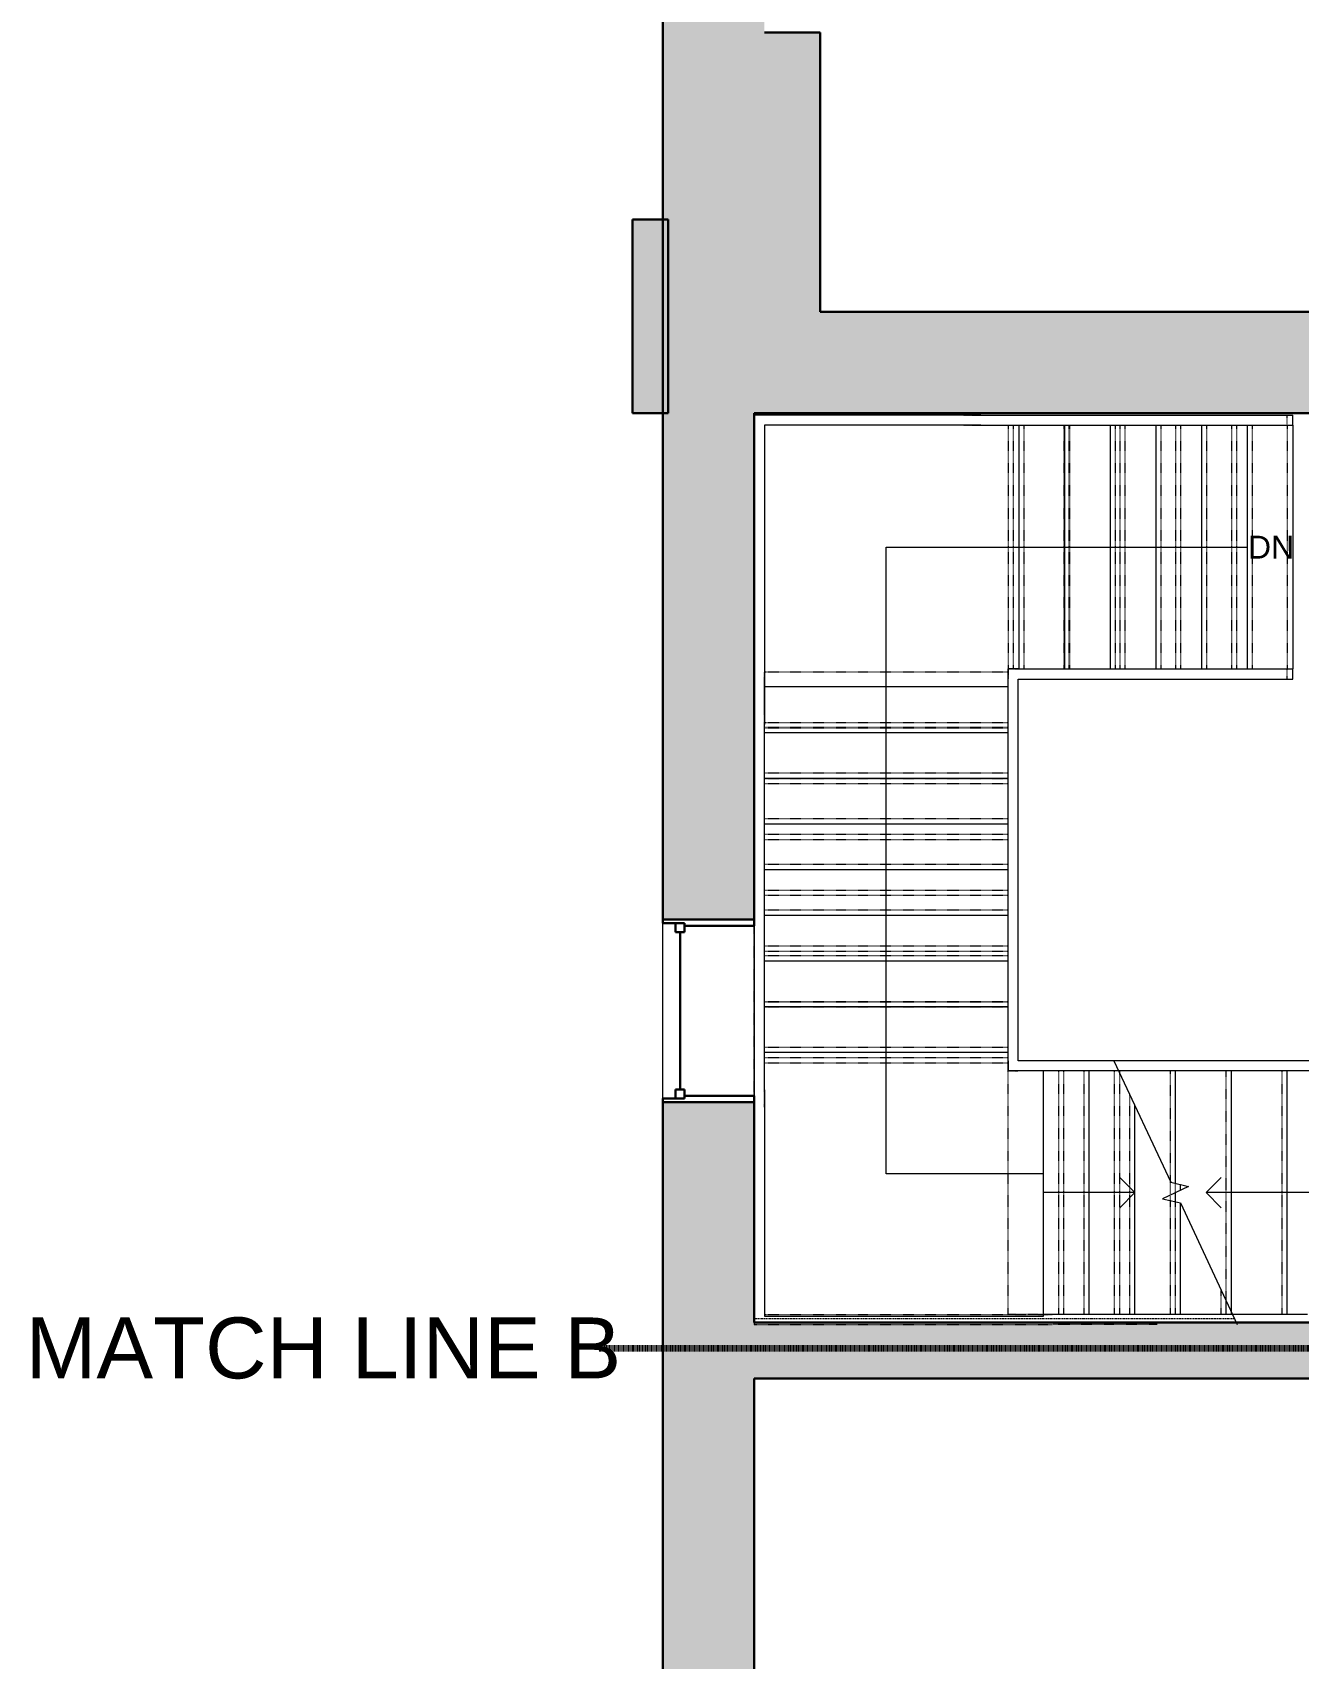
# Model space of a CAD drawing. Header units: inches. Extents: x -1176 to 1551, y -3558 to 978.
# Drawn here: x -1159.3 to -909.8, y -229.1 to 91.3 of the extents above; entities that cross this region are included whole.
import ezdxf

# ---------------------------------------------------------------- set-up
doc = ezdxf.new("R2010")
doc.units = ezdxf.units.IN
doc.header["$MEASUREMENT"] = 0
for name, pattern in [('Dash', [0.25, 0.125, -0.125]), ('Demolished', [0.1875, 0.125, -0.0625]), ('Overhead 1_16_', [0.101562, 0.0625, -0.039062])]:
    doc.linetypes.add(name, pattern=pattern)
for name, color, linetype, lineweight in [('A-ANNO-MATC', 214, 'Dash', 140), ('A-GLAZ', 151, 'Continuous', 18), ('A-WALL', 113, 'Continuous', 18), ('A-WALL-PATT', 111, 'Continuous', 18), ('G-ANNO-TEXT', 231, 'Continuous', 9), ('S-STRS', 31, 'Demolished', 9), ('S-STRS-ANNO', 31, 'Continuous', 9), ('S-STRS-IDEN', 31, 'Continuous', 9), ('S-STRS-MBND', 31, 'Continuous', 18)]:
    doc.layers.add(name, color=color, linetype=linetype, lineweight=lineweight)
doc.styles.add('Swis721 Lt BT', font='swissl.ttf', dxfattribs={"height": 4.5})
doc.styles.add('Swis721 Lt BT_1', font='swissl.ttf', dxfattribs={"height": 12})

# ---------------------------------------------------------------- blocks, each defined once
blk = doc.blocks.new('Double Hung - medium windows 3_-6826447-1st Floor Demo')
at = {"layer": 'A-GLAZ', "color": 8, "lineweight": 30}
for p, q in [((-18, 9), (-17.25, 9)), ((-17.25, 4.75), (-17.25, 9)), ((-17.25, 6.5), (-17.25, 4.75)), ((-17.25, 6.5), (-15.5, 6.5)), ((-15.5, 6.5), (-15.5, 4.75)), ((15.5, 6.5), (15.5, 4.75)), ((17.25, 6.5), (15.5, 6.5)), ((17.25, 4.75), (17.25, 9)), ((18, 9), (17.25, 9)), ((17.25, 6.5), (17.25, 4.75)), ((-17.25, 4.75), (-15.5, 4.75)), ((-17.25, 4.75), (-16.75, 4.75)), ((-16.75, -9), (-16.75, 4.75)), ((-15.5, 5.625), (15.5, 5.625)), ((17.25, 4.75), (15.5, 4.75)), ((16.75, 4.75), (17.25, 4.75)), ((16.75, 4.75), (16.75, -9)), ((-16.75, -9), (-18, -9)), ((16.75, -9), (18, -9))]:
    blk.add_line(p, q, dxfattribs=at)

msp = doc.modelspace()

# ---------------------------------------------------------------- hatches: boundary and pattern name
at = {"layer": 'A-WALL-PATT'}
h = msp.add_hatch(color=7, dxfattribs=at)
h.paths.add_polyline_path([(-1015.06, 35.33), (-1015.06, 96), (-1035.06, 96), (-1035.06, 35.33), (-1017.06, 35.33)], flags=0)
h.paths.add_polyline_path([(-1015.06, 133.5), (-1015.06, 216), (-1035.06, 216), (-1035.06, 133.5), (-1015.26, 133.5)], flags=0)
h.paths.add_polyline_path([(-1015.06, 253.5), (-1015.06, 342), (-1035.06, 342), (-1035.06, 253.5), (-1015.26, 253.5)], flags=0)
h.paths.add_polyline_path([(-1015.06, 379.5), (-1015.06, 468.12), (-1035.06, 468.12), (-1035.06, 379.5), (-1015.26, 379.5)], flags=0)
h.paths.add_polyline_path([(-1035.06, 505.62), (-1015.06, 505.62), (-1015.06, 604.37), (-1035.06, 604.37), (-1035.06, 546.41)], flags=0)
h.paths.add_polyline_path([(-1015.06, 641.87), (-1015.06, 729.87), (-1035.06, 729.87), (-1035.06, 641.87), (-1015.26, 641.87)], flags=0)
h.paths.add_polyline_path([(-1035.06, 767.37), (-1015.06, 767.37), (-1015.06, 789.87), (-1035.06, 789.87), (-1035.06, 775.09)], flags=0)
for color, points in [(10, [(-1015.06, 36.25), (-1004.06, 36.25), (-1004.06, 91.25), (-1015.06, 91.25), (-1015.06, 73.58)]), (10, [(-1041.06, 16.25), (-1035.06, 16.25), (-1035.06, 35.33), (-1034.06, 35.33), (-1034.06, 54.41), (-1041.06, 54.41)]), (7, [(-1017.06, 16.25), (-1015.06, 16.25), (-1015.06, 35.33), (-1035.06, 35.33), (-1035.06, 16.25)]), (10, [(-1035.06, 16.25), (-1034.06, 16.25), (-1034.06, 35.33), (-1035.06, 35.33), (-1035.06, 34.61)])]:
    msp.add_hatch(color=color, dxfattribs=at).paths.add_polyline_path(points, flags=0)
h = msp.add_hatch(color=250, dxfattribs=at)
h.paths.add_polyline_path([(-590.07, 16.25), (-590.07, 36.25), (-772.04, 36.25), (-772.04, 35.33), (-754.04, 35.33), (-754.04, 16.25), (-668.06, 16.25)], flags=0)
h.paths.add_polyline_path([(-901.04, 35.33), (-901.04, 36.25), (-1015.06, 36.25), (-1015.06, 35.33), (-944.74, 35.33)], flags=0)
h.paths.add_polyline_path([(-861.04, 35.33), (-834.14, 35.33), (-834.14, 36.25), (-861.04, 36.25)], flags=0)
h = msp.add_hatch(color=250, dxfattribs=at)
h.paths.add_polyline_path([(-756.67, 16.25), (-754.04, 16.25), (-754.04, 35.33), (-772.04, 35.33), (-772.04, 16.25)], flags=0)
h.paths.add_polyline_path([(-850.71, 16.25), (-834.14, 16.25), (-834.14, 35.33), (-861.04, 35.33), (-861.04, 16.25)], flags=0)
h.paths.add_polyline_path([(-901.04, 16.25), (-901.04, 35.33), (-1015.06, 35.33), (-1015.06, 16.25), (-944.74, 16.25)], flags=0)
h = msp.add_hatch(color=10, dxfattribs=at)
h.paths.add_polyline_path([(-1017.06, -1284.19), (-1017.06, -1208.44), (-1020.69, -1208.44), (-1020.69, -1196.94), (-1017.06, -1196.94), (-1017.06, -1161.23), (-1035.06, -1161.23), (-1035.06, -1284.19)], flags=0)
h.paths.add_polyline_path([(-1017.06, -1119.73), (-1017.06, -1003.94), (-1035.06, -1003.94), (-1035.06, -1119.73)], flags=0)
h.paths.add_polyline_path([(-1035.06, -962.44), (-1017.06, -962.44), (-1017.06, -859.94), (-1035.06, -859.94), (-1035.06, -900.73)], flags=0)
h.paths.add_polyline_path([(-1017.06, -818.44), (-1017.06, -715.94), (-1035.06, -715.94), (-1035.06, -818.44)], flags=0)
h.paths.add_polyline_path([(-1017.06, -674.44), (-1017.06, -567.94), (-1035.06, -567.94), (-1035.06, -674.44)], flags=0)
h.paths.add_polyline_path([(-1017.06, -534.44), (-1017.06, -425.69), (-1035.06, -425.69), (-1035.06, -534.44)], flags=0)
h.paths.add_polyline_path([(-1035.06, -388.69), (-1017.06, -388.69), (-1017.06, -275.19), (-1035.06, -275.19), (-1035.06, -355.12)], flags=0)
h.paths.add_polyline_path([(-1017.06, -239.19), (-1017.06, -119.5), (-1035.06, -119.5), (-1035.06, -239.19)], flags=0)
h.paths.add_polyline_path([(-1017.06, -83.5), (-1017.06, 16.25), (-1035.06, 16.25), (-1035.06, -83.5)], flags=0)
h = msp.add_hatch(color=10, dxfattribs=at)
h.paths.add_polyline_path([(-772.04, -173.93), (-772.04, -162.93), (-779, -162.93), (-779, -173.93)], flags=0)
h.paths.add_polyline_path([(-819, -173.93), (-819, -162.93), (-1017.06, -162.93), (-1017.06, -173.93), (-850.71, -173.93)], flags=0)

# ---------------------------------------------------------------- linework, layer by layer
at = {"layer": 'A-ANNO-MATC'}
msp.add_line((-1047.65, -167.98), (-664.65, -167.98), dxfattribs=at)
at = {"layer": 'A-WALL', "color": 8, "lineweight": 30}
for p, q in [((-1035.06, 96), (-1035.06, -83.5)), ((-1015.06, 91.25), (-1004.06, 91.25)), ((-1004.06, 91.25), (-1004.06, 36.25)), ((-1041.06, 16.25), (-1041.06, 54.41)), ((-1041.06, 54.41), (-1034.06, 54.41)), ((-1034.06, 54.41), (-1034.06, 16.25)), ((-1004.06, 36.25), (-834.14, 36.25)), ((-1041.06, 16.25), (-1034.06, 16.25)), ((-1017.06, 16.25), (-834.14, 16.25)), ((-1017.06, 16.25), (-1017.06, -83.5)), ((-1035.06, -83.5), (-1017.06, -83.5)), ((-1035.06, -119.5), (-1035.06, -239.19)), ((-1035.06, -119.5), (-1017.06, -119.5)), ((-1017.06, -119.5), (-1017.06, -162.93)), ((-1017.06, -162.93), (-772.04, -162.93)), ((-1017.06, -173.93), (-1017.06, -239.19)), ((-1017.06, -173.93), (-772.04, -173.93))]:
    msp.add_line(p, q, dxfattribs=at)
at = {"layer": 'A-WALL', "lineweight": 9}
for p, q in [((-1035.06, -119.5), (-1035.06, -83.5)), ((-1017.06, -83.5), (-1017.06, -119.5))]:
    msp.add_line(p, q, dxfattribs=at)
at = {"layer": 'A-WALL', "color": 7, "linetype": 'Demolished', "lineweight": 9}
msp.add_line((-1017.06, -162.09), (-922.51, -162.09), dxfattribs=at)
at = {"layer": 'A-WALL', "color": 10, "linetype": 'Demolished', "lineweight": 30}
for p, q in [((-1017.06, -162.93), (-908.04, -162.93)), ((-832.04, -173.93), (-1017.06, -173.93))]:
    msp.add_line(p, q, dxfattribs=at)
at = {"layer": 'S-STRS', "linetype": 'Continuous'}
for p, q in [((-972.43, 15.87), (-1017.06, 15.87)), ((-1015.06, 13.87), (-1015.06, -45.09)), ((-972.43, 13.87), (-1015.06, 13.87)), ((-972.43, 15.87), (-910.96, 15.87)), ((-972.43, 13.87), (-964.96, 13.87)), ((-964.96, 13.87), (-955.96, 13.87)), ((-964.96, 13.87), (-964.96, -34.13)), ((-955.96, 13.87), (-946.96, 13.87)), ((-955.96, 13.87), (-955.96, -34.13)), ((-946.96, 13.87), (-937.96, 13.87)), ((-946.96, 13.87), (-946.96, -34.13)), ((-937.96, 13.87), (-928.96, 13.87)), ((-937.96, 13.87), (-937.96, -34.13)), ((-928.96, 13.87), (-919.96, 13.87)), ((-928.96, 13.87), (-928.96, -34.13)), ((-919.96, 13.87), (-910.96, 13.87)), ((-919.96, 13.87), (-919.96, -34.13)), ((-910.96, 13.87), (-910.96, 15.87)), ((-910.96, 13.87), (-910.96, -34.13)), ((-965.06, -34.13), (-967.06, -34.13)), ((-967.06, -45.09), (-967.06, -34.13)), ((-965.06, -34.13), (-964.96, -34.13)), ((-964.96, -34.13), (-955.96, -34.13)), ((-955.96, -34.13), (-946.96, -34.13)), ((-946.96, -34.13), (-937.96, -34.13)), ((-937.96, -34.13), (-928.96, -34.13)), ((-928.96, -34.13), (-919.96, -34.13)), ((-919.96, -34.13), (-910.96, -34.13)), ((-910.96, -36.13), (-910.96, -34.13)), ((-1015.06, -37.63), (-967.06, -37.63)), ((-1015.06, -43.19), (-1015.06, -37.63)), ((-967.06, -43.19), (-967.06, -37.63)), ((-965.06, -36.13), (-910.96, -36.13)), ((-965.06, -45.09), (-965.06, -36.13)), ((-1015.06, -46.63), (-1015.06, -45.09)), ((-1015.06, -55.63), (-1015.06, -46.63)), ((-1015.06, -46.63), (-967.06, -46.63)), ((-967.06, -46.63), (-967.06, -45.09)), ((-967.06, -55.63), (-967.06, -46.63)), ((-965.06, -111.32), (-965.06, -45.09)), ((-1015.06, -64.63), (-1015.06, -55.63)), ((-1015.06, -55.63), (-967.06, -55.63)), ((-967.06, -64.63), (-967.06, -55.63)), ((-1015.06, -73.63), (-1015.06, -64.63)), ((-1015.06, -64.63), (-967.06, -64.63)), ((-967.06, -73.63), (-967.06, -64.63)), ((-1015.06, -82.63), (-1015.06, -73.63)), ((-1015.06, -73.63), (-967.06, -73.63)), ((-967.06, -82.63), (-967.06, -73.63)), ((-1015.06, -91.63), (-1015.06, -82.63)), ((-1015.06, -82.63), (-967.06, -82.63)), ((-967.06, -91.63), (-967.06, -82.63)), ((-1015.06, -100.63), (-1015.06, -91.63)), ((-1015.06, -91.63), (-967.06, -91.63)), ((-967.06, -100.63), (-967.06, -91.63)), ((-1015.06, -109.63), (-1015.06, -100.63)), ((-1015.06, -100.63), (-967.06, -100.63)), ((-967.06, -109.63), (-967.06, -100.63)), ((-1015.06, -117.09), (-1015.06, -109.63)), ((-1015.06, -109.63), (-967.06, -109.63)), ((-967.06, -111.32), (-967.06, -109.63)), ((-967.06, -111.32), (-967.06, -113.32)), ((-952.6, -111.32), (-965.06, -111.32)), ((-946.19, -111.32), (-952.6, -111.32)), ((-901.06, -111.32), (-946.19, -111.32)), ((-952.6, -113.32), (-967.06, -113.32)), ((-960.06, -161.32), (-960.06, -113.32)), ((-954.5, -113.32), (-960.06, -113.32)), ((-951.06, -113.32), (-952.6, -113.32)), ((-945.25, -113.32), (-951.06, -113.32)), ((-951.06, -161.32), (-951.06, -113.32)), ((-945.06, -113.32), (-945.25, -113.32)), ((-934.06, -113.32), (-945.06, -113.32)), ((-945.06, -113.73), (-945.06, -113.32)), ((-923.06, -113.32), (-934.06, -113.32)), ((-934.06, -135.52), (-934.06, -113.32)), ((-912.06, -113.32), (-923.06, -113.32)), ((-923.06, -160.91), (-923.06, -113.32)), ((-901.06, -113.32), (-912.06, -113.32)), ((-912.06, -161.32), (-912.06, -113.32)), ((-1015.06, -117.09), (-1015.06, -161.63)), ((-942.06, -161.32), (-942.06, -120.17)), ((-934.06, -139.13), (-934.06, -137.32)), ((-933.06, -136.86), (-933.06, -135.76)), ((-933.06, -161.32), (-933.06, -139.47)), ((-924.06, -161.32), (-924.06, -158.77)), ((-1015.06, -161.63), (-960.06, -161.63)), ((-958.06, -161.32), (-960.06, -161.32)), ((-960.06, -161.63), (-960.06, -161.32)), ((-958.06, -161.32), (-960.06, -161.32)), ((-951.06, -161.32), (-958.06, -161.32)), ((-942.06, -161.32), (-951.06, -161.32)), ((-933.06, -161.32), (-942.06, -161.32)), ((-924.06, -161.32), (-933.06, -161.32)), ((-922.87, -161.32), (-924.06, -161.32)), ((-912.06, -161.32), (-922.87, -161.32)), ((-908.04, -161.32), (-912.06, -161.32))]:
    msp.add_line(p, q, dxfattribs=at)
at = {"layer": 'S-STRS', "linetype": 'Overhead 1_16_'}
for p, q in [((-963.96, 13.87), (-963.96, -34.13)), ((-954.96, 13.87), (-954.96, -34.13)), ((-945.96, 13.87), (-945.96, -34.13)), ((-936.96, 13.87), (-936.96, -34.13)), ((-927.96, 13.87), (-927.96, -34.13)), ((-918.96, 13.87), (-918.96, -34.13)), ((-1015.06, -45.63), (-967.06, -45.63)), ((-1015.06, -54.63), (-967.06, -54.63)), ((-1015.06, -63.63), (-967.06, -63.63)), ((-1015.06, -72.63), (-967.06, -72.63)), ((-1015.06, -81.63), (-967.06, -81.63)), ((-1015.06, -90.63), (-967.06, -90.63)), ((-1015.06, -99.63), (-967.06, -99.63)), ((-1015.06, -108.63), (-967.06, -108.63)), ((-952.06, -161.32), (-952.06, -113.32)), ((-935.06, -135.18), (-935.06, -113.32)), ((-924.06, -158.77), (-924.06, -113.32)), ((-913.06, -161.32), (-913.06, -113.32)), ((-943.06, -161.32), (-943.06, -118.02)), ((-934.06, -137.32), (-934.06, -135.52)), ((-935.06, -138.89), (-935.06, -137.79)), ((-934.06, -161.32), (-934.06, -139.13)), ((-925.06, -161.32), (-925.06, -156.62))]:
    msp.add_line(p, q, dxfattribs=at)
at = {"layer": 'S-STRS-ANNO'}
for p, q in [((-991.06, -10.13), (-964.96, -10.13)), ((-991.06, -37.63), (-991.06, -10.13)), ((-964.96, -10.13), (-955.96, -10.13)), ((-955.96, -10.13), (-946.96, -10.13)), ((-946.96, -10.13), (-937.96, -10.13)), ((-937.96, -10.13), (-928.96, -10.13)), ((-928.96, -10.13), (-919.96, -10.13)), ((-991.06, -46.63), (-991.06, -37.63)), ((-991.06, -55.63), (-991.06, -46.63)), ((-991.06, -64.63), (-991.06, -55.63)), ((-991.06, -73.63), (-991.06, -64.63)), ((-991.06, -82.63), (-991.06, -73.63)), ((-991.06, -91.63), (-991.06, -82.63)), ((-991.06, -100.63), (-991.06, -91.63)), ((-991.06, -109.63), (-991.06, -100.63)), ((-991.06, -133.63), (-991.06, -109.63)), ((-960.06, -133.63), (-991.06, -133.63)), ((-942.06, -137.32), (-945.06, -134.32)), ((-928.06, -137.32), (-925.06, -134.32)), ((-951.06, -137.32), (-960.06, -137.32)), ((-942.06, -137.32), (-951.06, -137.32)), ((-942.06, -137.32), (-945.06, -140.32)), ((-923.06, -137.32), (-928.06, -137.32)), ((-928.06, -137.32), (-925.06, -140.32)), ((-912.06, -137.32), (-923.06, -137.32)), ((-901.06, -137.32), (-912.06, -137.32))]:
    msp.add_line(p, q, dxfattribs=at)
at = {"layer": 'S-STRS-MBND', "linetype": 'Overhead 1_16_', "lineweight": 9}
for p, q in [((-1017.06, 15.87), (-1017.06, -43.46)), ((-975.8, 15.87), (-1017.06, 15.87)), ((-1015.06, 13.87), (-1015.06, -43.46)), ((-975.8, 13.87), (-1015.06, 13.87)), ((-975.8, 15.87), (-912.06, 15.87)), ((-975.8, 13.87), (-912.06, 13.87)), ((-967.06, 13.87), (-967.06, -34.13)), ((-966.06, 13.87), (-966.06, -34.13)), ((-956.06, 13.87), (-956.06, -34.13)), ((-955.06, 13.87), (-955.06, -34.13)), ((-945.06, 13.87), (-945.06, -34.13)), ((-944.06, 13.87), (-944.06, -34.13)), ((-934.06, 13.87), (-934.06, -34.13)), ((-933.06, 13.87), (-933.06, -34.13)), ((-923.06, 13.87), (-923.06, -34.13)), ((-922.06, 13.87), (-922.06, -34.13)), ((-912.06, 13.87), (-912.06, 15.87)), ((-912.06, 13.87), (-912.06, -34.13)), ((-1015.06, -34.72), (-967.06, -34.72)), ((-1015.06, -43.46), (-1015.06, -34.72)), ((-967.06, -34.13), (-967.06, -36.13)), ((-967.06, -34.13), (-912.06, -34.13)), ((-967.06, -43.46), (-967.06, -34.72)), ((-912.06, -36.13), (-912.06, -34.13)), ((-967.06, -43.46), (-967.06, -36.13)), ((-965.06, -36.13), (-912.06, -36.13)), ((-965.06, -43.46), (-965.06, -36.13)), ((-1017.06, -120.46), (-1017.06, -43.46)), ((-1015.06, -120.46), (-1015.06, -43.46)), ((-1015.06, -44.72), (-967.06, -44.72)), ((-967.06, -113.32), (-967.06, -43.46)), ((-965.06, -111.32), (-965.06, -43.46)), ((-1015.06, -45.72), (-967.06, -45.72)), ((-1015.06, -55.72), (-967.06, -55.72)), ((-1015.06, -56.72), (-967.06, -56.72)), ((-1015.06, -66.72), (-967.06, -66.72)), ((-1015.06, -67.72), (-967.06, -67.72)), ((-1015.06, -77.72), (-967.06, -77.72)), ((-1015.06, -78.72), (-967.06, -78.72)), ((-1015.06, -88.72), (-967.06, -88.72)), ((-1015.06, -89.72), (-967.06, -89.72)), ((-1015.06, -99.72), (-967.06, -99.72)), ((-1015.06, -100.72), (-967.06, -100.72)), ((-1015.06, -110.72), (-967.06, -110.72)), ((-1015.06, -111.72), (-967.06, -111.72)), ((-946.19, -111.32), (-965.06, -111.32)), ((-967.06, -113.32), (-965.06, -113.32)), ((-967.06, -161.32), (-967.06, -113.32)), ((-965.06, -113.32), (-967.06, -113.32)), ((-945.25, -113.32), (-965.06, -113.32)), ((-957.06, -161.32), (-957.06, -113.32)), ((-956.06, -161.32), (-956.06, -113.32)), ((-946.06, -161.32), (-946.06, -113.32)), ((-945.06, -161.32), (-945.06, -113.73)), ((-1017.06, -120.46), (-1017.06, -163.32)), ((-1015.06, -120.46), (-1015.06, -161.32)), ((-935.06, -137.79), (-935.06, -135.18)), ((-934.06, -137.32), (-934.06, -135.52)), ((-935.06, -161.32), (-935.06, -138.89)), ((-934.06, -161.32), (-934.06, -139.13)), ((-924.06, -161.32), (-924.06, -158.77)), ((-1017.06, -163.32), (-958.33, -163.32)), ((-1015.06, -161.32), (-958.33, -161.32)), ((-958.33, -161.32), (-967.06, -161.32)), ((-922.87, -161.32), (-958.33, -161.32)), ((-937.69, -163.32), (-958.33, -163.32)), ((-923.06, -161.32), (-923.06, -160.91))]:
    msp.add_line(p, q, dxfattribs=at)
at = {"layer": 'S-STRS-MBND', "lineweight": 9}
for p, q in [((-946.19, -111.32), (-935.01, -135.28)), ((-931.51, -136.13), (-936.61, -138.51)), ((-935.01, -135.28), (-931.51, -136.13)), ((-936.61, -138.51), (-933.11, -139.36)), ((-933.11, -139.36), (-921.94, -163.32))]:
    msp.add_line(p, q, dxfattribs=at)

# ---------------------------------------------------------------- block references
at = {"layer": 'A-GLAZ', "rotation": 89.99999999999991}
msp.add_blockref('Double Hung - medium windows 3_-6826447-1st Floor Demo', (-1026.06, -101.5), dxfattribs=at)

# ---------------------------------------------------------------- texts
at = {"layer": 'G-ANNO-TEXT', "color": 7, "insert": (-1160.65, -161.92), "char_height": 12, "width": 132.8655, "attachment_point": 1, "style": 'Swis721 Lt BT_1'}
msp.add_mtext('MATCH LINE B', dxfattribs=at)
at = {"layer": 'S-STRS-IDEN', "insert": (-919.78, -7.89), "char_height": 4.5, "width": 10.5833, "attachment_point": 1, "line_spacing_factor": 1.005062, "style": 'Swis721 Lt BT'}
msp.add_mtext('DN', dxfattribs=at)

doc.saveas('drawing.dxf')
